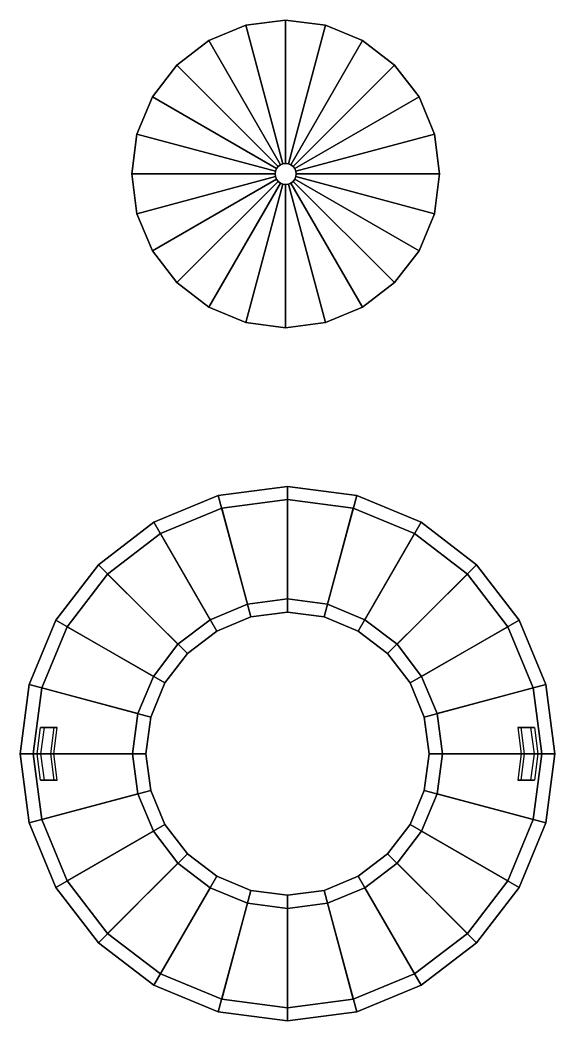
# Model space of a CAD drawing. Header units: metres. Extents: x -30 to 30, y -30 to 261.
# Drawn here: x -30.4 to 30.4, y -30.4 to 83.5 of the extents above; entities that cross this region are included whole.
import ezdxf

# ---------------------------------------------------------------- set-up
doc = ezdxf.new("R2010")
doc.units = ezdxf.units.M

msp = doc.modelspace()

# ---------------------------------------------------------------- linework, layer by layer
at = {"layer": 'Layer0'}
for points, invisible_edges in [([(-4.74, 82.86), (-0.21, 48.45), (-0.21, 83.45)], 3), ([(-0.21, 67.15, 30.26), (-4.74, 82.86), (-0.21, 83.45)], 1), ([(-0.21, 83.45), (-0.21, 48.45), (4.32, 49.05)], 13), ([(-0.21, 83.45), (4.32, 49.05), (4.32, 82.86)], 3), ([(0.1, 67.11, 30.26), (-0.21, 83.45), (4.32, 82.86)], 1), ([(-0.21, 83.45), (0.1, 67.11, 30.26), (-0.21, 67.15, 30.26)], 1), ([(-8.96, 81.11), (-4.74, 49.05), (-4.74, 82.86)], 3), ([(-0.52, 67.11, 30.26), (-8.96, 81.11), (-4.74, 82.86)], 1), ([(-4.74, 82.86), (-4.74, 49.05), (-0.21, 48.45)], 13), ([(-4.74, 82.86), (-0.21, 67.15, 30.26), (-0.52, 67.11, 30.26)], 1), ([(4.32, 82.86), (0.39, 66.99, 30.26), (0.1, 67.11, 30.26)], 1), ([(0.39, 66.99, 30.26), (4.32, 82.86), (8.54, 81.11)], 1), ([(4.32, 82.86), (4.32, 49.05), (8.54, 50.8)], 13), ([(4.32, 82.86), (8.54, 50.8), (8.54, 81.11)], 3), ([(-12.58, 78.33), (-8.96, 50.8), (-8.96, 81.11)], 3), ([(-0.81, 66.99, 30.26), (-12.58, 78.33), (-8.96, 81.11)], 1), ([(-8.96, 81.11), (-8.96, 50.8), (-4.74, 49.05)], 13), ([(-8.96, 81.11), (-0.52, 67.11, 30.26), (-0.81, 66.99, 30.26)], 1), ([(8.54, 81.11), (0.64, 66.8, 30.26), (0.39, 66.99, 30.26)], 1), ([(0.64, 66.8, 30.26), (8.54, 81.11), (12.17, 78.33)], 1), ([(8.54, 81.11), (8.54, 50.8), (12.17, 53.58)], 13), ([(8.54, 81.11), (12.17, 53.58), (12.17, 78.33)], 3), ([(-15.36, 74.7), (-12.58, 53.58), (-12.58, 78.33)], 3), ([(-1.06, 66.8, 30.26), (-15.36, 74.7), (-12.58, 78.33)], 1), ([(-12.58, 78.33), (-12.58, 53.58), (-8.96, 50.8)], 13), ([(-12.58, 78.33), (-0.81, 66.99, 30.26), (-1.06, 66.8, 30.26)], 1), ([(14.95, 74.7), (0.64, 66.8, 30.26), (12.17, 78.33)], 1), ([(12.17, 78.33), (12.17, 53.58), (14.95, 57.2)], 13), ([(12.17, 78.33), (14.95, 57.2), (14.95, 74.7)], 3), ([(-17.11, 70.48), (-15.36, 57.2), (-15.36, 74.7)], 3), ([(-1.25, 66.55, 30.26), (-17.11, 70.48), (-15.36, 74.7)], 1), ([(-15.36, 74.7), (-15.36, 57.2), (-12.58, 53.58)], 13), ([(-15.36, 74.7), (-1.06, 66.8, 30.26), (-1.25, 66.55, 30.26)], 1), ([(0.64, 66.8, 30.26), (14.95, 74.7), (0.83, 66.55, 30.26)], 1), ([(16.7, 70.48), (0.83, 66.55, 30.26), (14.95, 74.7)], 1), ([(14.95, 74.7), (14.95, 57.2), (16.7, 61.42)], 13), ([(14.95, 74.7), (16.7, 61.42), (16.7, 70.48)], 3), ([(-17.11, 61.42), (-17.11, 70.48), (-17.71, 65.95)], 1), ([(-17.11, 70.48), (-1.41, 65.95, 30.26), (-17.71, 65.95)], 1), ([(-17.11, 70.48), (-17.11, 61.42), (-15.36, 57.2)], 13), ([(-17.11, 70.48), (-1.25, 66.55, 30.26), (-1.37, 66.26, 30.26)], 1), ([(-1.41, 65.95, 30.26), (-17.11, 70.48), (-1.37, 66.26, 30.26)], 1), ([(0.83, 66.55, 30.26), (16.7, 70.48), (0.95, 66.26, 30.26)], 1), ([(17.29, 65.95), (0.95, 66.26, 30.26), (16.7, 70.48)], 1), ([(16.7, 70.48), (16.7, 61.42), (17.29, 65.95)], 1), ([(-1.37, 66.26, 30.26), (-1.37, 65.64, 30.26), (-1.41, 65.95, 30.26)], 1), ([(-1.25, 65.35, 30.26), (-1.37, 66.26, 30.26), (-1.25, 66.55, 30.26)], 13), ([(-1.37, 65.64, 30.26), (-1.37, 66.26, 30.26), (-1.25, 65.35, 30.26)], 3), ([(-1.06, 65.1, 30.26), (-1.25, 66.55, 30.26), (-1.06, 66.8, 30.26)], 13), ([(-1.25, 65.35, 30.26), (-1.25, 66.55, 30.26), (-1.06, 65.1, 30.26)], 3), ([(-0.81, 64.91, 30.26), (-1.06, 66.8, 30.26), (-0.81, 66.99, 30.26)], 13), ([(-1.06, 65.1, 30.26), (-1.06, 66.8, 30.26), (-0.81, 64.91, 30.26)], 3), ([(-0.52, 64.79, 30.26), (-0.81, 66.99, 30.26), (-0.52, 67.11, 30.26)], 13), ([(-0.81, 64.91, 30.26), (-0.81, 66.99, 30.26), (-0.52, 64.79, 30.26)], 3), ([(-0.21, 64.75, 30.26), (-0.52, 67.11, 30.26), (-0.21, 67.15, 30.26)], 13), ([(-0.52, 64.79, 30.26), (-0.52, 67.11, 30.26), (-0.21, 64.75, 30.26)], 3), ([(-0.21, 64.75, 30.26), (-0.21, 67.15, 30.26), (0.1, 64.79, 30.26)], 3), ([(0.1, 64.79, 30.26), (-0.21, 67.15, 30.26), (0.1, 67.11, 30.26)], 13), ([(0.1, 64.79, 30.26), (0.1, 67.11, 30.26), (0.39, 66.99, 30.26)], 13), ([(0.1, 64.79, 30.26), (0.39, 66.99, 30.26), (0.39, 64.91, 30.26)], 3), ([(0.39, 64.91, 30.26), (0.39, 66.99, 30.26), (0.64, 66.8, 30.26)], 13), ([(0.39, 64.91, 30.26), (0.64, 66.8, 30.26), (0.64, 65.1, 30.26)], 3), ([(0.64, 65.1, 30.26), (0.64, 66.8, 30.26), (0.83, 65.35, 30.26)], 3), ([(0.83, 65.35, 30.26), (0.64, 66.8, 30.26), (0.83, 66.55, 30.26)], 13), ([(0.83, 65.35, 30.26), (0.83, 66.55, 30.26), (0.95, 66.26, 30.26)], 13), ([(0.83, 65.35, 30.26), (0.95, 66.26, 30.26), (0.95, 65.64, 30.26)], 3), ([(0.95, 66.26, 30.26), (17.29, 65.95), (0.99, 65.95, 30.26)], 1), ([(0.95, 65.64, 30.26), (0.95, 66.26, 30.26), (0.99, 65.95, 30.26)], 1), ([(-17.71, 65.95), (-1.37, 65.64, 30.26), (-17.11, 61.42)], 1), ([(-1.37, 65.64, 30.26), (-17.71, 65.95), (-1.41, 65.95, 30.26)], 1), ([(-1.25, 65.35, 30.26), (-17.11, 61.42), (-1.37, 65.64, 30.26)], 1), ([(-17.11, 61.42), (-1.25, 65.35, 30.26), (-15.36, 57.2)], 1), ([(-1.06, 65.1, 30.26), (-15.36, 57.2), (-1.25, 65.35, 30.26)], 1), ([(-15.36, 57.2), (-1.06, 65.1, 30.26), (-12.58, 53.58)], 1), ([(-1.06, 65.1, 30.26), (-8.96, 50.8), (-12.58, 53.58)], 1), ([(-8.96, 50.8), (-1.06, 65.1, 30.26), (-0.81, 64.91, 30.26)], 1), ([(-0.81, 64.91, 30.26), (-4.74, 49.05), (-8.96, 50.8)], 1), ([(-4.74, 49.05), (-0.81, 64.91, 30.26), (-0.52, 64.79, 30.26)], 1), ([(8.54, 50.8), (0.1, 64.79, 30.26), (0.39, 64.91, 30.26)], 1), ([(12.17, 53.58), (0.39, 64.91, 30.26), (0.64, 65.1, 30.26)], 1), ([(0.39, 64.91, 30.26), (12.17, 53.58), (8.54, 50.8)], 1), ([(14.95, 57.2), (0.64, 65.1, 30.26), (0.83, 65.35, 30.26)], 1), ([(0.64, 65.1, 30.26), (14.95, 57.2), (12.17, 53.58)], 1), ([(16.7, 61.42), (0.83, 65.35, 30.26), (0.95, 65.64, 30.26)], 1), ([(0.83, 65.35, 30.26), (16.7, 61.42), (14.95, 57.2)], 1), ([(0.95, 65.64, 30.26), (17.29, 65.95), (16.7, 61.42)], 1), ([(17.29, 65.95), (0.95, 65.64, 30.26), (0.99, 65.95, 30.26)], 1), ([(-0.52, 64.79, 30.26), (-0.21, 48.45), (-4.74, 49.05)], 1), ([(-0.21, 48.45), (-0.52, 64.79, 30.26), (-0.21, 64.75, 30.26)], 1), ([(4.32, 49.05), (-0.21, 64.75, 30.26), (0.1, 64.79, 30.26)], 1), ([(-0.21, 64.75, 30.26), (4.32, 49.05), (-0.21, 48.45)], 1), ([(0.1, 64.79, 30.26), (8.54, 50.8), (4.32, 49.05)], 1), ([(-4.56, 17, 99.92), (0, 30.4), (-7.87, 29.36)], 1), ([(-7.48, 27.92), (-7.87, 29.36), (0, 30.4)], 13), ([(-7.48, 27.92), (0, 30.4), (0, 28.9)], 3), ([(0, 30.4), (-4.56, 17, 99.92), (0, 17.6, 99.92)], 1), ([(0, 17.6, 99.92), (7.87, 29.36), (0, 30.4)], 1), ([(0, 28.9), (0, 30.4), (7.48, 27.92)], 3), ([(7.48, 27.92), (0, 30.4), (7.87, 29.36)], 13), ([(-8.8, 15.24, 99.92), (-7.87, 29.36), (-15.2, 26.33)], 1), ([(-14.45, 25.03), (-15.2, 26.33), (-7.87, 29.36)], 13), ([(-14.45, 25.03), (-7.87, 29.36), (-7.48, 27.92)], 3), ([(-7.87, 29.36), (-8.8, 15.24, 99.92), (-4.56, 17, 99.92)], 1), ([(0, 16.1, 99.92), (-7.48, 27.92), (0, 28.9)], 1), ([(7.87, 29.36), (0, 17.6, 99.92), (4.56, 17, 99.92)], 1), ([(4.17, 15.55, 99.92), (0, 28.9), (7.48, 27.92)], 1), ([(0, 28.9), (4.17, 15.55, 99.92), (0, 16.1, 99.92)], 1), ([(4.56, 17, 99.92), (15.2, 26.33), (7.87, 29.36)], 1), ([(7.48, 27.92), (7.87, 29.36), (14.45, 25.03)], 3), ([(14.45, 25.03), (7.87, 29.36), (15.2, 26.33)], 13), ([(-4.17, 15.55, 99.92), (-14.45, 25.03), (-7.48, 27.92)], 1), ([(-7.48, 27.92), (0, 16.1, 99.92), (-4.17, 15.55, 99.92)], 1), ([(7.48, 27.92), (8.05, 13.94, 99.92), (4.17, 15.55, 99.92)], 1), ([(8.05, 13.94, 99.92), (7.48, 27.92), (14.45, 25.03)], 1), ([(-12.45, 12.45, 99.92), (-15.2, 26.33), (-21.5, 21.5)], 1), ([(-20.44, 20.44), (-21.5, 21.5), (-15.2, 26.33)], 13), ([(-20.44, 20.44), (-15.2, 26.33), (-14.45, 25.03)], 3), ([(-15.2, 26.33), (-12.45, 12.45, 99.92), (-8.8, 15.24, 99.92)], 1), ([(15.2, 26.33), (4.56, 17, 99.92), (8.8, 15.24, 99.92)], 1), ([(8.8, 15.24, 99.92), (21.5, 21.5), (15.2, 26.33)], 1), ([(14.45, 25.03), (15.2, 26.33), (20.44, 20.44)], 3), ([(20.44, 20.44), (15.2, 26.33), (21.5, 21.5)], 13), ([(-8.05, 13.94, 99.92), (-20.44, 20.44), (-14.45, 25.03)], 1), ([(-14.45, 25.03), (-4.17, 15.55, 99.92), (-8.05, 13.94, 99.92)], 1), ([(14.45, 25.03), (11.38, 11.38, 99.92), (8.05, 13.94, 99.92)], 1), ([(11.38, 11.38, 99.92), (14.45, 25.03), (20.44, 20.44)], 1), ([(-26.33, 15.2), (-12.45, 12.45, 99.92), (-21.5, 21.5)], 1), ([(-25.03, 14.45), (-26.33, 15.2), (-21.5, 21.5)], 13), ([(-25.03, 14.45), (-21.5, 21.5), (-20.44, 20.44)], 3), ([(21.5, 21.5), (8.8, 15.24, 99.92), (12.45, 12.45, 99.92)], 1), ([(12.45, 12.45, 99.92), (26.33, 15.2), (21.5, 21.5)], 1), ([(20.44, 20.44), (21.5, 21.5), (25.03, 14.45)], 3), ([(25.03, 14.45), (21.5, 21.5), (26.33, 15.2)], 13), ([(-11.38, 11.38, 99.92), (-25.03, 14.45), (-20.44, 20.44)], 1), ([(-20.44, 20.44), (-8.05, 13.94, 99.92), (-11.38, 11.38, 99.92)], 1), ([(25.03, 14.45), (11.38, 11.38, 99.92), (20.44, 20.44)], 1), ([(-4.56, 17, 105.82), (0, 17.6, 99.92), (-4.56, 17, 99.92)], 1), ([(0, 17.6, 99.92), (-4.56, 17, 105.82), (0, 17.6, 105.82)], 1), ([(-4.56, 17, 105.82), (-4.17, 15.55, 105.82), (0, 17.6, 105.82)], 3), ([(0, 17.6, 105.82), (-4.17, 15.55, 105.82), (0, 16.1, 105.82)], 13), ([(0, 17.6, 105.82), (0, 16.1, 105.82), (4.56, 17, 105.82)], 3), ([(0, 17.6, 105.82), (4.56, 17, 99.92), (0, 17.6, 99.92)], 1), ([(4.56, 17, 99.92), (0, 17.6, 105.82), (4.56, 17, 105.82)], 1), ([(-8.8, 15.24, 105.82), (-4.56, 17, 99.92), (-8.8, 15.24, 99.92)], 1), ([(-4.56, 17, 99.92), (-8.8, 15.24, 105.82), (-4.56, 17, 105.82)], 1), ([(-8.8, 15.24, 105.82), (-8.05, 13.94, 105.82), (-4.56, 17, 105.82)], 3), ([(-4.56, 17, 105.82), (-8.05, 13.94, 105.82), (-4.17, 15.55, 105.82)], 13), ([(0, 16.1, 105.82), (-4.17, 15.55, 99.92), (0, 16.1, 99.92)], 1), ([(-4.17, 15.55, 99.92), (0, 16.1, 105.82), (-4.17, 15.55, 105.82)], 1), ([(4.56, 17, 105.82), (0, 16.1, 105.82), (4.17, 15.55, 105.82)], 13), ([(4.17, 15.55, 105.82), (0, 16.1, 99.92), (4.17, 15.55, 99.92)], 1), ([(0, 16.1, 99.92), (4.17, 15.55, 105.82), (0, 16.1, 105.82)], 1), ([(4.56, 17, 105.82), (4.17, 15.55, 105.82), (8.05, 13.94, 105.82)], 13), ([(4.56, 17, 105.82), (8.8, 15.24, 99.92), (4.56, 17, 99.92)], 1), ([(8.8, 15.24, 99.92), (4.56, 17, 105.82), (8.8, 15.24, 105.82)], 1), ([(4.56, 17, 105.82), (8.05, 13.94, 105.82), (8.8, 15.24, 105.82)], 3), ([(-29.36, 7.87), (-15.24, 8.8, 99.92), (-26.33, 15.2)], 1), ([(-27.92, 7.48), (-29.36, 7.87), (-26.33, 15.2)], 13), ([(-27.92, 7.48), (-26.33, 15.2), (-25.03, 14.45)], 3), ([(-12.45, 12.45, 99.92), (-26.33, 15.2), (-15.24, 8.8, 99.92)], 1), ([(-12.45, 12.45, 105.82), (-8.8, 15.24, 99.92), (-12.45, 12.45, 99.92)], 1), ([(-8.8, 15.24, 99.92), (-12.45, 12.45, 105.82), (-8.8, 15.24, 105.82)], 1), ([(-12.45, 12.45, 105.82), (-11.38, 11.38, 105.82), (-8.8, 15.24, 105.82)], 3), ([(-8.8, 15.24, 105.82), (-11.38, 11.38, 105.82), (-8.05, 13.94, 105.82)], 13), ([(-4.17, 15.55, 105.82), (-8.05, 13.94, 99.92), (-4.17, 15.55, 99.92)], 1), ([(-8.05, 13.94, 99.92), (-4.17, 15.55, 105.82), (-8.05, 13.94, 105.82)], 1), ([(8.05, 13.94, 105.82), (4.17, 15.55, 99.92), (8.05, 13.94, 99.92)], 1), ([(4.17, 15.55, 99.92), (8.05, 13.94, 105.82), (4.17, 15.55, 105.82)], 1), ([(8.8, 15.24, 105.82), (8.05, 13.94, 105.82), (11.38, 11.38, 105.82)], 13), ([(8.8, 15.24, 105.82), (12.45, 12.45, 99.92), (8.8, 15.24, 99.92)], 1), ([(12.45, 12.45, 99.92), (8.8, 15.24, 105.82), (12.45, 12.45, 105.82)], 1), ([(8.8, 15.24, 105.82), (11.38, 11.38, 105.82), (12.45, 12.45, 105.82)], 3), ([(26.33, 15.2), (12.45, 12.45, 99.92), (15.24, 8.8, 99.92)], 1), ([(15.24, 8.8, 99.92), (29.36, 7.87), (26.33, 15.2)], 1), ([(25.03, 14.45), (26.33, 15.2), (27.92, 7.48)], 3), ([(27.92, 7.48), (26.33, 15.2), (29.36, 7.87)], 13), ([(-13.94, 8.05, 99.92), (-27.92, 7.48), (-25.03, 14.45)], 1), ([(-25.03, 14.45), (-11.38, 11.38, 99.92), (-13.94, 8.05, 99.92)], 1), ([(-8.05, 13.94, 105.82), (-11.38, 11.38, 99.92), (-8.05, 13.94, 99.92)], 1), ([(-11.38, 11.38, 99.92), (-8.05, 13.94, 105.82), (-11.38, 11.38, 105.82)], 1), ([(11.38, 11.38, 105.82), (8.05, 13.94, 99.92), (11.38, 11.38, 99.92)], 1), ([(8.05, 13.94, 99.92), (11.38, 11.38, 105.82), (8.05, 13.94, 105.82)], 1), ([(11.38, 11.38, 99.92), (25.03, 14.45), (13.94, 8.05, 99.92)], 1), ([(27.92, 7.48), (13.94, 8.05, 99.92), (25.03, 14.45)], 1), ([(-12.45, 12.45, 105.82), (-15.24, 8.8, 99.92), (-15.24, 8.8, 105.82)], 1), ([(-15.24, 8.8, 99.92), (-12.45, 12.45, 105.82), (-12.45, 12.45, 99.92)], 1), ([(-15.24, 8.8, 105.82), (-13.94, 8.05, 105.82), (-12.45, 12.45, 105.82)], 3), ([(-12.45, 12.45, 105.82), (-13.94, 8.05, 105.82), (-11.38, 11.38, 105.82)], 13), ([(12.45, 12.45, 105.82), (11.38, 11.38, 105.82), (13.94, 8.05, 105.82)], 13), ([(12.45, 12.45, 105.82), (13.94, 8.05, 105.82), (15.24, 8.8, 105.82)], 3), ([(12.45, 12.45, 99.92), (15.24, 8.8, 105.82), (15.24, 8.8, 99.92)], 1), ([(15.24, 8.8, 105.82), (12.45, 12.45, 99.92), (12.45, 12.45, 105.82)], 1), ([(-11.38, 11.38, 99.92), (-13.94, 8.05, 105.82), (-13.94, 8.05, 99.92)], 1), ([(-13.94, 8.05, 105.82), (-11.38, 11.38, 99.92), (-11.38, 11.38, 105.82)], 1), ([(11.38, 11.38, 105.82), (13.94, 8.05, 99.92), (13.94, 8.05, 105.82)], 1), ([(13.94, 8.05, 99.92), (11.38, 11.38, 105.82), (11.38, 11.38, 99.92)], 1), ([(-15.24, 8.8, 99.92), (-29.36, 7.87), (-17, 4.56, 99.92)], 1), ([(-27.92, 7.48), (-13.94, 8.05, 99.92), (-15.55, 4.17, 99.92)], 1), ([(-15.24, 8.8, 105.82), (-17, 4.56, 99.92), (-17, 4.56, 105.82)], 1), ([(-17, 4.56, 99.92), (-15.24, 8.8, 105.82), (-15.24, 8.8, 99.92)], 1), ([(-16.1, 0, 105.82), (-15.24, 8.8, 105.82), (-17, 4.56, 105.82)], 13), ([(-15.24, 8.8, 105.82), (-16.1, 0, 105.82), (-15.55, 4.17, 105.82)], 13), ([(-15.24, 8.8, 105.82), (-15.55, 4.17, 105.82), (-13.94, 8.05, 105.82)], 13), ([(-13.94, 8.05, 99.92), (-15.55, 4.17, 105.82), (-15.55, 4.17, 99.92)], 1), ([(-15.55, 4.17, 105.82), (-13.94, 8.05, 99.92), (-13.94, 8.05, 105.82)], 1), ([(15.24, 8.8, 105.82), (13.94, 8.05, 105.82), (15.55, 4.17, 105.82)], 13), ([(13.94, 8.05, 105.82), (15.55, 4.17, 99.92), (15.55, 4.17, 105.82)], 1), ([(15.55, 4.17, 99.92), (13.94, 8.05, 105.82), (13.94, 8.05, 99.92)], 1), ([(13.94, 8.05, 99.92), (27.92, 7.48), (15.55, 4.17, 99.92)], 1), ([(15.24, 8.8, 99.92), (17, 4.56, 105.82), (17, 4.56, 99.92)], 1), ([(17, 4.56, 105.82), (15.24, 8.8, 99.92), (15.24, 8.8, 105.82)], 1), ([(15.24, 8.8, 105.82), (15.55, 4.17, 105.82), (17, 4.56, 105.82)], 3), ([(29.36, 7.87), (15.24, 8.8, 99.92), (17, 4.56, 99.92)], 1), ([(-30.4, 0), (-28.06, 3, 15.2), (-29.36, 7.87)], 3), ([(-29.36, 7.87), (-29.36, -7.87), (-30.4, 0)], 1), ([(-29.36, 7.87), (-28.06, 3, 15.2), (-17, 4.56, 99.92)], 3), ([(-29.36, 7.87), (-27.92, 7.48), (-28.9, 0)], 13), ([(-29.36, -7.87), (-29.36, 7.87), (-28.9, 0)], 15), ([(-27.92, 7.48), (-26.95, 0, 15.2), (-28.9, 0)], 1), ([(-26.95, 0, 15.2), (-27.92, 7.48), (-26.56, 3, 15.2)], 3), ([(-26.56, 3, 15.2), (-27.92, 7.48), (-26.17, 3, 18.2)], 3), ([(-26.17, 3, 18.2), (-27.92, 7.48), (-15.55, 4.17, 99.92)], 13), ([(27.92, 7.48), (26.56, 3, 15.2), (15.55, 4.17, 99.92)], 3), ([(28.06, 3, 15.2), (29.36, 7.87), (17, 4.56, 99.92)], 13), ([(28.9, 0), (26.56, 3, 15.2), (27.92, 7.48)], 3), ([(27.92, 7.48), (29.36, 7.87), (28.9, 0)], 3), ([(28.06, 3, 15.2), (30.4, 0), (29.36, 7.87)], 13), ([(28.9, 0), (29.36, 7.87), (29.36, -7.87)], 15), ([(29.36, -7.87), (29.36, 7.87), (30.4, 0)], 1), ([(-17, 4.56, 99.92), (-28.07, 0, 18.2), (-17.6, 0, 99.92)], 1), ([(-28.07, 0, 18.2), (-17, 4.56, 99.92), (-27.67, 3, 18.2)], 3), ([(-27.67, 3, 18.2), (-17, 4.56, 99.92), (-28.06, 3, 15.2)], 3), ([(-17, 4.56, 105.82), (-17.6, 0, 99.92), (-17.6, 0, 105.82)], 1), ([(-17.6, 0, 99.92), (-17, 4.56, 105.82), (-17, 4.56, 99.92)], 1), ([(-17, -4.56, 105.82), (-17, 4.56, 105.82), (-17.6, 0, 105.82)], 1), ([(-17, 4.56, 105.82), (-17, -4.56, 105.82), (-15.24, -8.8, 105.82)], 13), ([(-17, 4.56, 105.82), (-15.24, -8.8, 105.82), (-16.1, 0, 105.82)], 15), ([(17, 4.56, 105.82), (15.55, 4.17, 105.82), (16.1, 0, 105.82)], 13), ([(17, 4.56, 105.82), (16.1, 0, 105.82), (17, -4.56, 105.82)], 15), ([(17, 4.56, 105.82), (17, -4.56, 105.82), (17.6, 0, 105.82)], 1), ([(28.07, 0, 18.2), (17, 4.56, 99.92), (17.6, 0, 99.92)], 1), ([(17, 4.56, 99.92), (28.07, 0, 18.2), (27.67, 3, 18.2)], 13), ([(17, 4.56, 99.92), (27.67, 3, 18.2), (28.06, 3, 15.2)], 13), ([(17, 4.56, 99.92), (17.6, 0, 105.82), (17.6, 0, 99.92)], 1), ([(17.6, 0, 105.82), (17, 4.56, 99.92), (17, 4.56, 105.82)], 1), ([(-26.57, 0, 18.2), (-15.55, 4.17, 99.92), (-16.1, 0, 99.92)], 1), ([(-15.55, 4.17, 99.92), (-26.57, 0, 18.2), (-26.17, 3, 18.2)], 13), ([(-15.55, 4.17, 99.92), (-16.1, 0, 105.82), (-16.1, 0, 99.92)], 1), ([(-16.1, 0, 105.82), (-15.55, 4.17, 99.92), (-15.55, 4.17, 105.82)], 1), ([(15.55, 4.17, 105.82), (16.1, 0, 99.92), (16.1, 0, 105.82)], 1), ([(16.1, 0, 99.92), (15.55, 4.17, 105.82), (15.55, 4.17, 99.92)], 1), ([(26.17, 3, 18.2), (16.1, 0, 99.92), (15.55, 4.17, 99.92)], 13), ([(26.17, 3, 18.2), (15.55, 4.17, 99.92), (26.56, 3, 15.2)], 3), ([(-28.06, 3, 15.2), (-30.4, 0), (-28.45, 0, 15.2)], 1), ([(-28.06, 3, 15.2), (-28.06, -3, 15.2), (-28.45, 0, 15.2)], 1), ([(-27.67, -3, 18.2), (-27.67, 3, 18.2), (-28.07, 0, 18.2)], 1), ([(-27.67, 3, 18.2), (-26.56, 3, 15.2), (-28.06, 3, 15.2)], 1), ([(-26.56, 3, 15.2), (-26.95, 0, 15.2), (-28.06, 3, 15.2)], 2), ([(-28.06, -3, 15.2), (-28.06, 3, 15.2), (-26.56, -3, 15.2)], 3), ([(-26.56, -3, 15.2), (-28.06, 3, 15.2), (-26.95, 0, 15.2)], 3), ([(-27.67, 3, 18.2), (-27.67, -3, 18.2), (-26.17, -3, 18.2)], 13), ([(-27.67, 3, 18.2), (-26.17, -3, 18.2), (-26.57, 0, 18.2)], 13), ([(-26.17, 3, 18.2), (-27.67, 3, 18.2), (-26.57, 0, 18.2)], 2), ([(-26.56, 3, 15.2), (-27.67, 3, 18.2), (-26.17, 3, 18.2)], 1), ([(16.1, 0, 99.92), (26.17, 3, 18.2), (26.57, 0, 18.2)], 1), ([(26.17, 3, 18.2), (28.06, 3, 15.2), (26.56, 3, 15.2)], 1), ([(28.06, 3, 15.2), (26.17, 3, 18.2), (27.67, 3, 18.2)], 1), ([(26.57, 0, 18.2), (27.67, 3, 18.2), (26.17, 3, 18.2)], 1), ([(28.06, 3, 15.2), (26.95, 0, 15.2), (26.56, 3, 15.2)], 1), ([(26.56, 3, 15.2), (28.9, 0), (26.95, 0, 15.2)], 1), ([(27.67, 3, 18.2), (26.57, 0, 18.2), (27.67, -3, 18.2)], 15), ([(28.06, -3, 15.2), (26.95, 0, 15.2), (28.06, 3, 15.2)], 15), ([(27.67, 3, 18.2), (27.67, -3, 18.2), (28.07, 0, 18.2)], 1), ([(28.06, -3, 15.2), (28.06, 3, 15.2), (28.45, 0, 15.2)], 1), ([(30.4, 0), (28.06, 3, 15.2), (28.45, 0, 15.2)], 1), ([(-29.36, -7.87), (-28.06, -3, 15.2), (-30.4, 0)], 3), ([(-30.4, 0), (-28.06, -3, 15.2), (-28.45, 0, 15.2)], 1), ([(-29.36, -7.87), (-28.9, 0), (-27.92, -7.48)], 13), ([(-26.56, -3, 15.2), (-27.92, -7.48), (-28.9, 0)], 13), ([(-26.56, -3, 15.2), (-28.9, 0), (-26.95, 0, 15.2)], 1), ([(-27.67, -3, 18.2), (-17.6, 0, 99.92), (-28.07, 0, 18.2)], 1), ([(-17.6, 0, 99.92), (-27.67, -3, 18.2), (-17, -4.56, 99.92)], 3), ([(-16.1, 0, 99.92), (-26.17, -3, 18.2), (-26.57, 0, 18.2)], 1), ([(-15.55, -4.17, 99.92), (-26.17, -3, 18.2), (-16.1, 0, 99.92)], 3), ([(-17.6, 0, 105.82), (-17, -4.56, 99.92), (-17, -4.56, 105.82)], 1), ([(-17, -4.56, 99.92), (-17.6, 0, 105.82), (-17.6, 0, 99.92)], 1), ([(-16.1, 0, 99.92), (-15.55, -4.17, 105.82), (-15.55, -4.17, 99.92)], 1), ([(-15.55, -4.17, 105.82), (-16.1, 0, 99.92), (-16.1, 0, 105.82)], 1), ([(-16.1, 0, 105.82), (-15.24, -8.8, 105.82), (-15.55, -4.17, 105.82)], 3), ([(16.1, 0, 105.82), (15.55, -4.17, 99.92), (15.55, -4.17, 105.82)], 1), ([(15.55, -4.17, 99.92), (16.1, 0, 105.82), (16.1, 0, 99.92)], 1), ([(15.55, -4.17, 105.82), (17, -4.56, 105.82), (16.1, 0, 105.82)], 3), ([(16.1, 0, 99.92), (26.17, -3, 18.2), (15.55, -4.17, 99.92)], 3), ([(26.17, -3, 18.2), (16.1, 0, 99.92), (26.57, 0, 18.2)], 1), ([(27.67, -3, 18.2), (17.6, 0, 99.92), (17, -4.56, 99.92)], 13), ([(17.6, 0, 99.92), (17, -4.56, 105.82), (17, -4.56, 99.92)], 1), ([(17, -4.56, 105.82), (17.6, 0, 99.92), (17.6, 0, 105.82)], 1), ([(17.6, 0, 99.92), (27.67, -3, 18.2), (28.07, 0, 18.2)], 1), ([(27.67, -3, 18.2), (26.57, 0, 18.2), (26.17, -3, 18.2)], 1), ([(26.95, 0, 15.2), (28.06, -3, 15.2), (26.56, -3, 15.2)], 1), ([(27.92, -7.48), (26.56, -3, 15.2), (28.9, 0)], 3), ([(28.9, 0), (26.56, -3, 15.2), (26.95, 0, 15.2)], 1), ([(29.36, -7.87), (27.92, -7.48), (28.9, 0)], 13), ([(28.06, -3, 15.2), (29.36, -7.87), (30.4, 0)], 13), ([(28.06, -3, 15.2), (30.4, 0), (28.45, 0, 15.2)], 1), ([(-28.06, -3, 15.2), (-29.36, -7.87), (-17, -4.56, 99.92)], 13), ([(-26.17, -3, 18.2), (-28.06, -3, 15.2), (-26.56, -3, 15.2)], 1), ([(-28.06, -3, 15.2), (-26.17, -3, 18.2), (-27.67, -3, 18.2)], 1), ([(-28.06, -3, 15.2), (-17, -4.56, 99.92), (-27.67, -3, 18.2)], 3), ([(-27.92, -7.48), (-26.56, -3, 15.2), (-15.55, -4.17, 99.92)], 3), ([(-26.17, -3, 18.2), (-15.55, -4.17, 99.92), (-26.56, -3, 15.2)], 3), ([(26.56, -3, 15.2), (27.92, -7.48), (15.55, -4.17, 99.92)], 13), ([(26.56, -3, 15.2), (15.55, -4.17, 99.92), (26.17, -3, 18.2)], 3), ([(29.36, -7.87), (28.06, -3, 15.2), (17, -4.56, 99.92)], 3), ([(17, -4.56, 99.92), (28.06, -3, 15.2), (27.67, -3, 18.2)], 13), ([(26.56, -3, 15.2), (27.67, -3, 18.2), (26.17, -3, 18.2)], 1), ([(27.67, -3, 18.2), (26.56, -3, 15.2), (28.06, -3, 15.2)], 1), ([(-13.94, -8.05, 99.92), (-27.92, -7.48), (-15.55, -4.17, 99.92)], 1), ([(-15.55, -4.17, 99.92), (-13.94, -8.05, 105.82), (-13.94, -8.05, 99.92)], 1), ([(-13.94, -8.05, 105.82), (-15.55, -4.17, 99.92), (-15.55, -4.17, 105.82)], 1), ([(-15.55, -4.17, 105.82), (-15.24, -8.8, 105.82), (-13.94, -8.05, 105.82)], 3), ([(15.55, -4.17, 105.82), (13.94, -8.05, 99.92), (13.94, -8.05, 105.82)], 1), ([(13.94, -8.05, 99.92), (15.55, -4.17, 105.82), (15.55, -4.17, 99.92)], 1), ([(13.94, -8.05, 105.82), (15.24, -8.8, 105.82), (15.55, -4.17, 105.82)], 3), ([(27.92, -7.48), (13.94, -8.05, 99.92), (15.55, -4.17, 99.92)], 1), ([(15.55, -4.17, 105.82), (15.24, -8.8, 105.82), (17, -4.56, 105.82)], 13), ([(-29.36, -7.87), (-15.24, -8.8, 99.92), (-17, -4.56, 99.92)], 1), ([(-17, -4.56, 105.82), (-15.24, -8.8, 99.92), (-15.24, -8.8, 105.82)], 1), ([(-15.24, -8.8, 99.92), (-17, -4.56, 105.82), (-17, -4.56, 99.92)], 1), ([(15.24, -8.8, 99.92), (29.36, -7.87), (17, -4.56, 99.92)], 1), ([(17, -4.56, 99.92), (15.24, -8.8, 105.82), (15.24, -8.8, 99.92)], 1), ([(15.24, -8.8, 105.82), (17, -4.56, 99.92), (17, -4.56, 105.82)], 1), ([(-29.36, -7.87), (-27.92, -7.48), (-26.33, -15.2)], 3), ([(-15.24, -8.8, 99.92), (-29.36, -7.87), (-26.33, -15.2)], 1), ([(-27.92, -7.48), (-13.94, -8.05, 99.92), (-25.03, -14.45)], 1), ([(-26.33, -15.2), (-27.92, -7.48), (-25.03, -14.45)], 13), ([(13.94, -8.05, 99.92), (27.92, -7.48), (25.03, -14.45)], 1), ([(29.36, -7.87), (15.24, -8.8, 99.92), (26.33, -15.2)], 1), ([(26.33, -15.2), (25.03, -14.45), (27.92, -7.48)], 13), ([(26.33, -15.2), (27.92, -7.48), (29.36, -7.87)], 3), ([(-26.33, -15.2), (-12.45, -12.45, 99.92), (-15.24, -8.8, 99.92)], 1), ([(-11.38, -11.38, 99.92), (-25.03, -14.45), (-13.94, -8.05, 99.92)], 1), ([(-13.94, -8.05, 105.82), (-15.24, -8.8, 105.82), (-12.45, -12.45, 105.82)], 13), ([(-15.24, -8.8, 105.82), (-12.45, -12.45, 99.92), (-12.45, -12.45, 105.82)], 1), ([(-12.45, -12.45, 99.92), (-15.24, -8.8, 105.82), (-15.24, -8.8, 99.92)], 1), ([(-13.94, -8.05, 99.92), (-11.38, -11.38, 105.82), (-11.38, -11.38, 99.92)], 1), ([(-11.38, -11.38, 105.82), (-13.94, -8.05, 99.92), (-13.94, -8.05, 105.82)], 1), ([(-13.94, -8.05, 105.82), (-12.45, -12.45, 105.82), (-11.38, -11.38, 105.82)], 3), ([(13.94, -8.05, 105.82), (11.38, -11.38, 99.92), (11.38, -11.38, 105.82)], 1), ([(11.38, -11.38, 99.92), (13.94, -8.05, 105.82), (13.94, -8.05, 99.92)], 1), ([(11.38, -11.38, 105.82), (12.45, -12.45, 105.82), (13.94, -8.05, 105.82)], 3), ([(25.03, -14.45), (11.38, -11.38, 99.92), (13.94, -8.05, 99.92)], 1), ([(13.94, -8.05, 105.82), (12.45, -12.45, 105.82), (15.24, -8.8, 105.82)], 13), ([(12.45, -12.45, 99.92), (26.33, -15.2), (15.24, -8.8, 99.92)], 1), ([(15.24, -8.8, 99.92), (12.45, -12.45, 105.82), (12.45, -12.45, 99.92)], 1), ([(12.45, -12.45, 105.82), (15.24, -8.8, 99.92), (15.24, -8.8, 105.82)], 1), ([(-25.03, -14.45), (-11.38, -11.38, 99.92), (-20.44, -20.44)], 1), ([(-11.38, -11.38, 99.92), (-14.45, -25.03), (-20.44, -20.44)], 1), ([(-14.45, -25.03), (-11.38, -11.38, 99.92), (-8.05, -13.94, 99.92)], 1), ([(-11.38, -11.38, 105.82), (-12.45, -12.45, 105.82), (-8.8, -15.24, 105.82)], 13), ([(-11.38, -11.38, 105.82), (-8.05, -13.94, 99.92), (-11.38, -11.38, 99.92)], 1), ([(-8.05, -13.94, 99.92), (-11.38, -11.38, 105.82), (-8.05, -13.94, 105.82)], 1), ([(-11.38, -11.38, 105.82), (-8.8, -15.24, 105.82), (-8.05, -13.94, 105.82)], 3), ([(8.05, -13.94, 105.82), (11.38, -11.38, 99.92), (8.05, -13.94, 99.92)], 1), ([(11.38, -11.38, 99.92), (8.05, -13.94, 105.82), (11.38, -11.38, 105.82)], 1), ([(8.05, -13.94, 105.82), (8.8, -15.24, 105.82), (11.38, -11.38, 105.82)], 3), ([(20.44, -20.44), (8.05, -13.94, 99.92), (11.38, -11.38, 99.92)], 1), ([(11.38, -11.38, 105.82), (8.8, -15.24, 105.82), (12.45, -12.45, 105.82)], 13), ([(11.38, -11.38, 99.92), (25.03, -14.45), (20.44, -20.44)], 1), ([(-12.45, -12.45, 99.92), (-26.33, -15.2), (-21.5, -21.5)], 1), ([(-21.5, -21.5), (-8.8, -15.24, 99.92), (-12.45, -12.45, 99.92)], 1), ([(-8.8, -15.24, 105.82), (-12.45, -12.45, 99.92), (-8.8, -15.24, 99.92)], 1), ([(-12.45, -12.45, 99.92), (-8.8, -15.24, 105.82), (-12.45, -12.45, 105.82)], 1), ([(15.2, -26.33), (12.45, -12.45, 99.92), (8.8, -15.24, 99.92)], 1), ([(12.45, -12.45, 105.82), (8.8, -15.24, 99.92), (12.45, -12.45, 99.92)], 1), ([(8.8, -15.24, 99.92), (12.45, -12.45, 105.82), (8.8, -15.24, 105.82)], 1), ([(26.33, -15.2), (12.45, -12.45, 99.92), (21.5, -21.5)], 1), ([(12.45, -12.45, 99.92), (15.2, -26.33), (21.5, -21.5)], 1), ([(-26.33, -15.2), (-25.03, -14.45), (-21.5, -21.5)], 3), ([(-21.5, -21.5), (-25.03, -14.45), (-20.44, -20.44)], 13), ([(-8.05, -13.94, 99.92), (-7.48, -27.92), (-14.45, -25.03)], 1), ([(-8.05, -13.94, 105.82), (-8.8, -15.24, 105.82), (-4.56, -17, 105.82)], 13), ([(-8.05, -13.94, 105.82), (-4.17, -15.55, 99.92), (-8.05, -13.94, 99.92)], 1), ([(-4.17, -15.55, 99.92), (-8.05, -13.94, 105.82), (-4.17, -15.55, 105.82)], 1), ([(-8.05, -13.94, 105.82), (-4.56, -17, 105.82), (-4.17, -15.55, 105.82)], 3), ([(-7.48, -27.92), (-8.05, -13.94, 99.92), (-4.17, -15.55, 99.92)], 1), ([(4.17, -15.55, 105.82), (8.05, -13.94, 99.92), (4.17, -15.55, 99.92)], 1), ([(8.05, -13.94, 99.92), (4.17, -15.55, 105.82), (8.05, -13.94, 105.82)], 1), ([(4.17, -15.55, 105.82), (4.56, -17, 105.82), (8.05, -13.94, 105.82)], 3), ([(14.45, -25.03), (4.17, -15.55, 99.92), (8.05, -13.94, 99.92)], 1), ([(8.05, -13.94, 105.82), (4.56, -17, 105.82), (8.8, -15.24, 105.82)], 13), ([(8.05, -13.94, 99.92), (20.44, -20.44), (14.45, -25.03)], 1), ([(21.5, -21.5), (20.44, -20.44), (25.03, -14.45)], 13), ([(21.5, -21.5), (25.03, -14.45), (26.33, -15.2)], 3), ([(-8.8, -15.24, 99.92), (-21.5, -21.5), (-15.2, -26.33)], 1), ([(-15.2, -26.33), (-4.56, -17, 99.92), (-8.8, -15.24, 99.92)], 1), ([(-4.56, -17, 105.82), (-8.8, -15.24, 99.92), (-4.56, -17, 99.92)], 1), ([(-8.8, -15.24, 99.92), (-4.56, -17, 105.82), (-8.8, -15.24, 105.82)], 1), ([(-4.17, -15.55, 99.92), (0, -28.9), (-7.48, -27.92)], 1), ([(-4.17, -15.55, 105.82), (-4.56, -17, 105.82), (0, -17.6, 105.82)], 13), ([(-4.17, -15.55, 105.82), (0, -16.1, 99.92), (-4.17, -15.55, 99.92)], 1), ([(0, -16.1, 99.92), (-4.17, -15.55, 105.82), (0, -16.1, 105.82)], 1), ([(-4.17, -15.55, 105.82), (0, -17.6, 105.82), (0, -16.1, 105.82)], 3), ([(0, -28.9), (-4.17, -15.55, 99.92), (0, -16.1, 99.92)], 1), ([(0, -16.1, 105.82), (4.17, -15.55, 99.92), (0, -16.1, 99.92)], 1), ([(4.17, -15.55, 99.92), (0, -16.1, 105.82), (4.17, -15.55, 105.82)], 1), ([(0, -16.1, 105.82), (4.56, -17, 105.82), (4.17, -15.55, 105.82)], 3), ([(7.48, -27.92), (0, -16.1, 99.92), (4.17, -15.55, 99.92)], 1), ([(4.17, -15.55, 99.92), (14.45, -25.03), (7.48, -27.92)], 1), ([(8.8, -15.24, 105.82), (4.56, -17, 99.92), (8.8, -15.24, 99.92)], 1), ([(4.56, -17, 99.92), (8.8, -15.24, 105.82), (4.56, -17, 105.82)], 1), ([(7.87, -29.36), (8.8, -15.24, 99.92), (4.56, -17, 99.92)], 1), ([(8.8, -15.24, 99.92), (7.87, -29.36), (15.2, -26.33)], 1), ([(-4.56, -17, 99.92), (-15.2, -26.33), (-7.87, -29.36)], 1), ([(-7.87, -29.36), (0, -17.6, 99.92), (-4.56, -17, 99.92)], 1), ([(0, -17.6, 105.82), (-4.56, -17, 99.92), (0, -17.6, 99.92)], 1), ([(-4.56, -17, 99.92), (0, -17.6, 105.82), (-4.56, -17, 105.82)], 1), ([(0, -16.1, 105.82), (0, -17.6, 105.82), (4.56, -17, 105.82)], 13), ([(0, -16.1, 99.92), (7.48, -27.92), (0, -28.9)], 1), ([(4.56, -17, 105.82), (0, -17.6, 99.92), (4.56, -17, 99.92)], 1), ([(0, -17.6, 99.92), (4.56, -17, 105.82), (0, -17.6, 105.82)], 1), ([(4.56, -17, 99.92), (0, -30.4), (7.87, -29.36)], 1), ([(0, -30.4), (4.56, -17, 99.92), (0, -17.6, 99.92)], 1), ([(0, -17.6, 99.92), (-7.87, -29.36), (0, -30.4)], 1), ([(-21.5, -21.5), (-20.44, -20.44), (-15.2, -26.33)], 3), ([(-15.2, -26.33), (-20.44, -20.44), (-14.45, -25.03)], 13), ([(15.2, -26.33), (14.45, -25.03), (20.44, -20.44)], 13), ([(15.2, -26.33), (20.44, -20.44), (21.5, -21.5)], 3), ([(-15.2, -26.33), (-14.45, -25.03), (-7.87, -29.36)], 3), ([(-7.87, -29.36), (-14.45, -25.03), (-7.48, -27.92)], 13), ([(7.87, -29.36), (7.48, -27.92), (14.45, -25.03)], 13), ([(7.87, -29.36), (14.45, -25.03), (15.2, -26.33)], 3), ([(-7.87, -29.36), (-7.48, -27.92), (0, -30.4)], 3), ([(0, -30.4), (-7.48, -27.92), (0, -28.9)], 13), ([(0, -30.4), (0, -28.9), (7.48, -27.92)], 13), ([(0, -30.4), (7.48, -27.92), (7.87, -29.36)], 3)]:
    msp.add_3dface(points, dxfattribs=dict(at, invisible_edges=invisible_edges))

doc.saveas('drawing.dxf')
